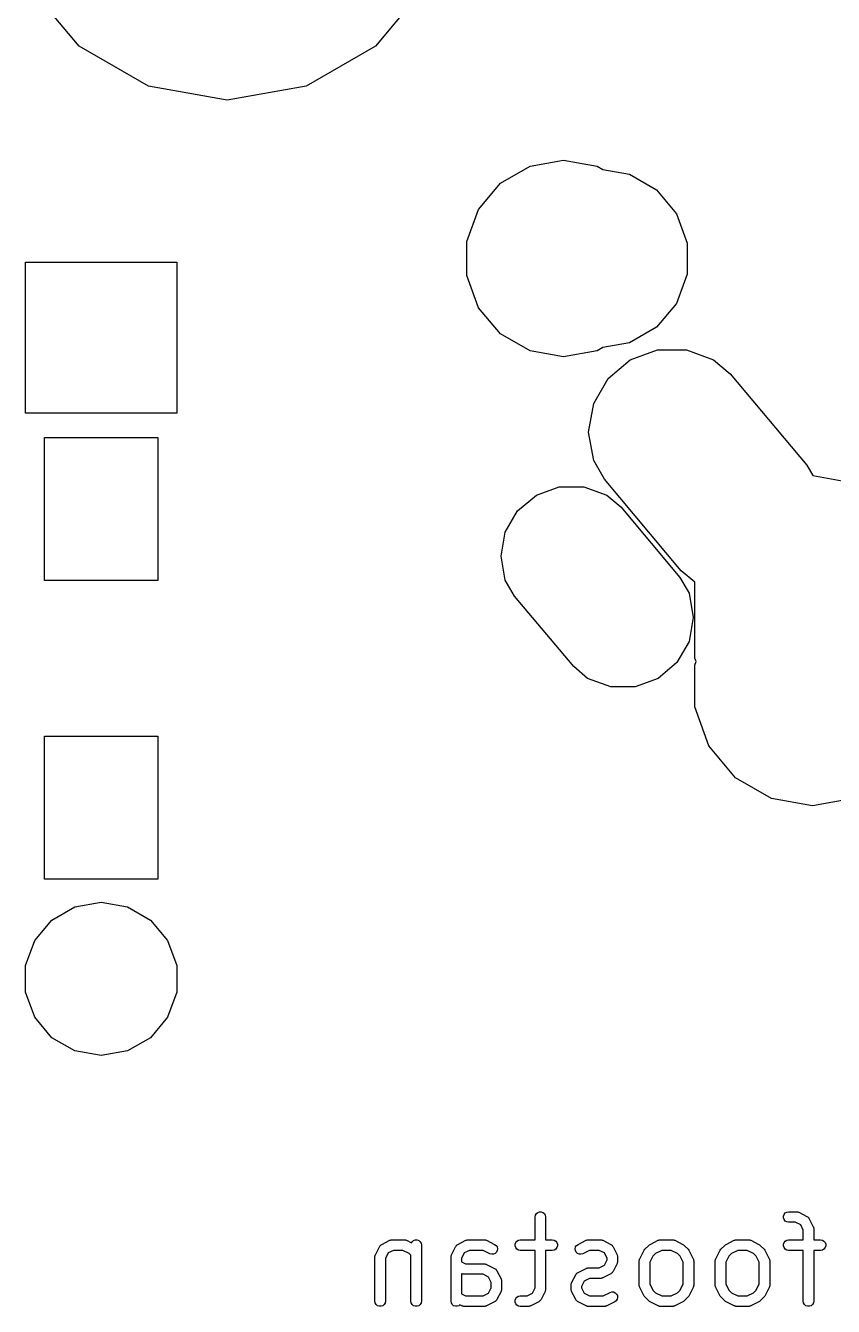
# Model space of a CAD drawing. Extents: x 61 to 194, y -144 to -63.
# Drawn here: x 96.1 to 105.71, y -122.83 to -107.61 of the extents above; entities that cross this region are included whole.
import ezdxf

# ---------------------------------------------------------------- set-up
doc = ezdxf.new("R2010")
doc.units = 0
doc.header["$MEASUREMENT"] = 0
doc.layers.add('BLACK', color=7, linetype='CONTINUOUS')

msp = doc.modelspace()

# ---------------------------------------------------------------- linework, layer by layer
at = {"layer": 'BLACK', "linetype": 'CONTINUOUS'}
for p, q in [((96.7377, -107.85), (96.1257, -107.121)), ((100.874, -107.121), (100.262, -107.85)), ((97.5623, -108.326), (96.7377, -107.85)), ((100.262, -107.85), (99.4377, -108.326)), ((98.5, -108.492), (97.5623, -108.326)), ((99.4377, -108.326), (98.5, -108.492)), ((101.749, -109.48), (102.101, -109.278)), ((102.101, -109.278), (102.5, -109.207)), ((102.5, -109.207), (102.899, -109.278)), ((102.899, -109.278), (102.968, -109.317)), ((102.968, -109.317), (103.285, -109.373)), ((103.285, -109.373), (103.605, -109.558)), ((101.489, -109.791), (101.749, -109.48)), ((103.605, -109.558), (103.843, -109.842)), ((101.35, -110.172), (101.489, -109.791)), ((103.843, -109.842), (103.97, -110.19)), ((101.35, -110.578), (101.35, -110.172)), ((103.97, -110.19), (103.97, -110.56)), ((96.1015, -112.213), (96.1015, -110.416)), ((96.1015, -110.416), (97.8985, -110.416)), ((97.8985, -110.416), (97.8985, -112.213)), ((101.489, -110.959), (101.35, -110.578)), ((103.97, -110.56), (103.843, -110.908)), ((103.843, -110.908), (103.605, -111.192)), ((101.749, -111.27), (101.489, -110.959)), ((103.605, -111.192), (103.285, -111.377)), ((102.101, -111.472), (101.749, -111.27)), ((103.285, -111.377), (102.968, -111.433)), ((102.5, -111.543), (102.101, -111.472)), ((102.899, -111.472), (102.5, -111.543)), ((102.968, -111.433), (102.899, -111.472)), ((103.293, -111.579), (103.616, -111.461)), ((103.616, -111.461), (103.96, -111.461)), ((103.96, -111.461), (104.283, -111.579)), ((103.03, -111.8), (103.293, -111.579)), ((104.283, -111.579), (104.48, -111.744)), ((102.858, -112.098), (103.03, -111.8)), ((104.48, -111.744), (105.393, -112.832)), ((102.798, -112.436), (102.858, -112.098)), ((97.8985, -112.213), (96.1015, -112.213)), ((102.858, -112.775), (102.798, -112.436)), ((96.325, -114.2), (96.325, -112.5)), ((96.325, -112.5), (97.675, -112.5)), ((97.675, -112.5), (97.675, -114.2)), ((102.987, -112.998), (102.858, -112.775)), ((105.393, -112.832), (105.464, -112.954)), ((102.176, -113.186), (102.449, -113.086)), ((102.449, -113.086), (102.74, -113.086)), ((102.74, -113.086), (103.014, -113.186)), ((103.9, -114.086), (102.987, -112.998)), ((105.464, -112.954), (105.946, -113.039)), ((101.953, -113.373), (102.176, -113.186)), ((103.014, -113.186), (103.18, -113.326)), ((101.807, -113.625), (101.953, -113.373)), ((103.18, -113.326), (103.884, -114.164)), ((101.757, -113.911), (101.807, -113.625)), ((101.807, -114.198), (101.757, -113.911)), ((104.06, -114.22), (103.9, -114.086)), ((97.675, -114.2), (96.325, -114.2)), ((101.916, -114.386), (101.807, -114.198)), ((103.884, -114.164), (103.993, -114.352)), ((104.06, -114.622), (104.06, -114.22)), ((102.62, -115.224), (101.916, -114.386)), ((103.993, -114.352), (104.043, -114.639)), ((104.043, -114.639), (103.993, -114.925)), ((104.061, -114.625), (104.06, -114.622)), ((104.06, -114.628), (104.061, -114.625)), ((104.06, -115.122), (104.06, -114.628)), ((103.993, -114.925), (103.847, -115.177)), ((103.847, -115.177), (103.624, -115.364)), ((104.076, -115.165), (104.06, -115.122)), ((104.06, -115.208), (104.076, -115.165)), ((104.06, -115.702), (104.06, -115.208)), ((102.786, -115.364), (102.62, -115.224)), ((103.06, -115.464), (102.786, -115.364)), ((103.624, -115.364), (103.351, -115.464)), ((103.351, -115.464), (103.06, -115.464)), ((104.229, -116.166), (104.06, -115.702)), ((96.325, -117.75), (96.325, -116.05)), ((96.325, -116.05), (97.675, -116.05)), ((97.675, -116.05), (97.675, -117.75)), ((104.546, -116.544), (104.229, -116.166)), ((104.974, -116.791), (104.546, -116.544)), ((105.46, -116.877), (104.974, -116.791)), ((105.946, -116.791), (105.46, -116.877)), ((97.675, -117.75), (96.325, -117.75)), ((96.4135, -118.236), (96.688, -118.078)), ((96.688, -118.078), (97, -118.023)), ((97, -118.023), (97.312, -118.078)), ((97.312, -118.078), (97.5865, -118.236)), ((96.2099, -118.479), (96.4135, -118.236)), ((97.5865, -118.236), (97.7901, -118.479)), ((96.1015, -118.777), (96.2099, -118.479)), ((97.7901, -118.479), (97.8985, -118.777)), ((96.1015, -119.093), (96.1015, -118.777)), ((97.8985, -118.777), (97.8985, -119.093)), ((96.2099, -119.391), (96.1015, -119.093)), ((97.8985, -119.093), (97.7901, -119.391)), ((96.4135, -119.634), (96.2099, -119.391)), ((97.7901, -119.391), (97.5865, -119.634)), ((96.688, -119.792), (96.4135, -119.634)), ((97.5865, -119.634), (97.312, -119.792)), ((97, -119.847), (96.688, -119.792)), ((97.312, -119.792), (97, -119.847)), ((102.161, -121.765), (102.165, -121.744)), ((102.165, -121.744), (102.176, -121.725)), ((102.176, -121.725), (102.192, -121.711)), ((102.192, -121.711), (102.213, -121.703)), ((102.213, -121.703), (102.234, -121.703)), ((102.234, -121.703), (102.255, -121.711)), ((102.255, -121.711), (102.271, -121.725)), ((102.271, -121.725), (102.282, -121.744)), ((102.282, -121.744), (102.286, -121.765)), ((105.114, -121.754), (105.122, -121.734)), ((105.114, -121.776), (105.114, -121.754)), ((105.122, -121.734), (105.136, -121.717)), ((105.136, -121.717), (105.155, -121.706)), ((105.155, -121.706), (105.176, -121.702)), ((105.176, -121.702), (105.271, -121.702)), ((105.271, -121.702), (105.275, -121.703)), ((105.275, -121.703), (105.278, -121.703)), ((105.278, -121.703), (105.285, -121.705)), ((105.285, -121.705), (105.293, -121.706)), ((105.293, -121.706), (105.296, -121.708)), ((105.296, -121.708), (105.299, -121.709)), ((105.299, -121.709), (105.394, -121.757)), ((105.394, -121.757), (105.402, -121.762)), ((105.402, -121.762), (105.409, -121.767)), ((102.161, -122.036), (102.161, -121.765)), ((102.286, -121.765), (102.286, -122.036)), ((105.122, -121.796), (105.114, -121.776)), ((105.136, -121.813), (105.122, -121.796)), ((105.155, -121.824), (105.136, -121.813)), ((105.176, -121.827), (105.155, -121.824)), ((105.256, -121.827), (105.176, -121.827)), ((105.32, -121.859), (105.256, -121.827)), ((105.351, -121.922), (105.32, -121.859)), ((105.409, -121.767), (105.41, -121.769)), ((105.41, -121.769), (105.412, -121.77)), ((105.412, -121.77), (105.417, -121.777)), ((105.417, -121.777), (105.422, -121.785)), ((105.422, -121.785), (105.47, -121.88)), ((105.47, -121.88), (105.471, -121.883)), ((105.471, -121.883), (105.473, -121.886)), ((105.473, -121.886), (105.474, -121.894)), ((105.474, -121.894), (105.476, -121.901)), ((105.476, -121.901), (105.476, -121.904)), ((105.476, -121.904), (105.476, -121.908)), ((105.476, -121.908), (105.476, -122.036)), ((100.338, -122.09), (100.434, -122.042)), ((100.434, -122.042), (100.437, -122.041)), ((100.437, -122.041), (100.44, -122.039)), ((100.44, -122.039), (100.447, -122.038)), ((100.447, -122.038), (100.454, -122.036)), ((100.454, -122.036), (100.458, -122.036)), ((100.458, -122.036), (100.462, -122.036)), ((100.462, -122.036), (100.604, -122.036)), ((100.604, -122.036), (100.608, -122.036)), ((100.608, -122.036), (100.612, -122.036)), ((100.612, -122.036), (100.619, -122.038)), ((100.619, -122.038), (100.626, -122.039)), ((100.626, -122.039), (100.629, -122.041)), ((100.629, -122.041), (100.632, -122.042)), ((100.632, -122.042), (100.691, -122.072)), ((100.691, -122.072), (100.699, -122.058)), ((100.699, -122.058), (100.716, -122.044)), ((100.716, -122.044), (100.736, -122.037)), ((100.736, -122.037), (100.758, -122.037)), ((100.758, -122.037), (100.779, -122.044)), ((100.779, -122.044), (100.795, -122.058)), ((100.795, -122.058), (100.806, -122.077)), ((101.243, -122.09), (101.338, -122.042)), ((101.338, -122.042), (101.342, -122.041)), ((101.342, -122.041), (101.345, -122.039)), ((101.345, -122.039), (101.352, -122.038)), ((101.352, -122.038), (101.359, -122.036)), ((101.359, -122.036), (101.363, -122.036)), ((101.363, -122.036), (101.366, -122.036)), ((101.366, -122.036), (101.557, -122.036)), ((101.557, -122.036), (101.56, -122.036)), ((101.56, -122.036), (101.564, -122.036)), ((101.564, -122.036), (101.571, -122.038)), ((101.571, -122.038), (101.578, -122.039)), ((101.578, -122.039), (101.581, -122.041)), ((101.581, -122.041), (101.585, -122.042)), ((101.585, -122.042), (101.68, -122.09)), ((101.924, -122.087), (101.931, -122.067)), ((101.931, -122.067), (101.945, -122.05)), ((101.945, -122.05), (101.964, -122.039)), ((101.964, -122.039), (101.985, -122.036)), ((101.985, -122.036), (102.161, -122.036)), ((102.286, -122.036), (102.366, -122.036)), ((102.366, -122.036), (102.388, -122.039)), ((102.388, -122.039), (102.407, -122.05)), ((102.407, -122.05), (102.42, -122.067)), ((102.42, -122.067), (102.428, -122.087)), ((102.672, -122.09), (102.767, -122.042)), ((102.767, -122.042), (102.77, -122.041)), ((102.77, -122.041), (102.774, -122.039)), ((102.774, -122.039), (102.781, -122.038)), ((102.781, -122.038), (102.788, -122.036)), ((102.788, -122.036), (102.791, -122.036)), ((102.791, -122.036), (102.795, -122.036)), ((102.795, -122.036), (102.938, -122.036)), ((102.938, -122.036), (102.941, -122.036)), ((102.941, -122.036), (102.945, -122.036)), ((102.945, -122.036), (102.952, -122.038)), ((102.952, -122.038), (102.959, -122.039)), ((102.959, -122.039), (102.962, -122.041)), ((102.962, -122.041), (102.966, -122.042)), ((102.966, -122.042), (103.061, -122.09)), ((103.529, -122.09), (103.624, -122.042)), ((103.624, -122.042), (103.628, -122.041)), ((103.628, -122.041), (103.631, -122.039)), ((103.631, -122.039), (103.638, -122.038)), ((103.638, -122.038), (103.645, -122.036)), ((103.645, -122.036), (103.649, -122.036)), ((103.649, -122.036), (103.652, -122.036)), ((103.652, -122.036), (103.795, -122.036)), ((103.795, -122.036), (103.798, -122.036)), ((103.798, -122.036), (103.802, -122.036)), ((103.802, -122.036), (103.809, -122.038)), ((103.809, -122.038), (103.816, -122.039)), ((103.816, -122.039), (103.819, -122.041)), ((103.819, -122.041), (103.823, -122.042)), ((103.823, -122.042), (103.918, -122.09)), ((104.434, -122.09), (104.529, -122.042)), ((104.529, -122.042), (104.532, -122.041)), ((104.532, -122.041), (104.535, -122.039)), ((104.535, -122.039), (104.543, -122.038)), ((104.543, -122.038), (104.55, -122.036)), ((104.55, -122.036), (104.553, -122.036)), ((104.553, -122.036), (104.557, -122.036)), ((104.557, -122.036), (104.7, -122.036)), ((104.7, -122.036), (104.703, -122.036)), ((104.703, -122.036), (104.707, -122.036)), ((104.707, -122.036), (104.714, -122.038)), ((104.714, -122.038), (104.721, -122.039)), ((104.721, -122.039), (104.724, -122.041)), ((104.724, -122.041), (104.728, -122.042)), ((104.728, -122.042), (104.823, -122.09)), ((105.114, -122.087), (105.122, -122.067)), ((105.122, -122.067), (105.136, -122.05)), ((105.136, -122.05), (105.155, -122.039)), ((105.155, -122.039), (105.176, -122.036)), ((105.176, -122.036), (105.351, -122.036)), ((105.351, -122.036), (105.351, -121.922)), ((105.476, -122.036), (105.557, -122.036)), ((105.557, -122.036), (105.578, -122.039)), ((105.578, -122.039), (105.597, -122.05)), ((105.597, -122.05), (105.611, -122.067)), ((105.611, -122.067), (105.618, -122.087)), ((100.259, -122.227), (100.26, -122.22)), ((100.26, -122.22), (100.262, -122.217)), ((100.262, -122.217), (100.263, -122.213)), ((100.263, -122.213), (100.31, -122.118)), ((100.31, -122.118), (100.316, -122.111)), ((100.316, -122.111), (100.321, -122.103)), ((100.321, -122.103), (100.322, -122.102)), ((100.322, -122.102), (100.323, -122.1)), ((100.323, -122.1), (100.331, -122.095)), ((100.331, -122.095), (100.338, -122.09)), ((100.413, -122.192), (100.381, -122.256)), ((100.476, -122.161), (100.413, -122.192)), ((100.59, -122.161), (100.476, -122.161)), ((100.663, -122.197), (100.59, -122.161)), ((100.685, -122.219), (100.663, -122.197)), ((100.685, -122.765), (100.685, -122.219)), ((100.806, -122.077), (100.81, -122.098)), ((100.81, -122.098), (100.81, -122.765)), ((101.164, -122.227), (101.165, -122.22)), ((101.165, -122.22), (101.167, -122.217)), ((101.167, -122.217), (101.168, -122.213)), ((101.168, -122.213), (101.215, -122.118)), ((101.215, -122.118), (101.221, -122.111)), ((101.221, -122.111), (101.226, -122.103)), ((101.226, -122.103), (101.227, -122.102)), ((101.227, -122.102), (101.228, -122.1)), ((101.228, -122.1), (101.236, -122.095)), ((101.236, -122.095), (101.243, -122.09)), ((101.318, -122.192), (101.286, -122.256)), ((101.381, -122.161), (101.318, -122.192)), ((101.542, -122.161), (101.381, -122.161)), ((101.624, -122.202), (101.542, -122.161)), ((101.645, -122.208), (101.624, -122.202)), ((101.667, -122.207), (101.645, -122.208)), ((101.687, -122.198), (101.667, -122.207)), ((101.68, -122.09), (101.697, -122.103)), ((101.702, -122.183), (101.687, -122.198)), ((101.697, -122.103), (101.709, -122.121)), ((101.712, -122.164), (101.702, -122.183)), ((101.709, -122.121), (101.714, -122.142)), ((101.714, -122.142), (101.712, -122.164)), ((101.924, -122.109), (101.924, -122.087)), ((101.931, -122.129), (101.924, -122.109)), ((101.945, -122.146), (101.931, -122.129)), ((101.964, -122.157), (101.945, -122.146)), ((101.985, -122.161), (101.964, -122.157)), ((102.161, -122.161), (101.985, -122.161)), ((102.161, -122.607), (102.161, -122.161)), ((102.366, -122.161), (102.286, -122.161)), ((102.286, -122.161), (102.286, -122.622)), ((102.388, -122.157), (102.366, -122.161)), ((102.407, -122.146), (102.388, -122.157)), ((102.42, -122.129), (102.407, -122.146)), ((102.428, -122.109), (102.42, -122.129)), ((102.428, -122.087), (102.428, -122.109)), ((102.637, -122.142), (102.642, -122.121)), ((102.64, -122.164), (102.637, -122.142)), ((102.65, -122.183), (102.64, -122.164)), ((102.642, -122.121), (102.654, -122.103)), ((102.665, -122.198), (102.65, -122.183)), ((102.654, -122.103), (102.672, -122.09)), ((102.685, -122.207), (102.665, -122.198)), ((102.707, -122.208), (102.685, -122.207)), ((102.728, -122.202), (102.707, -122.208)), ((102.81, -122.161), (102.728, -122.202)), ((102.923, -122.161), (102.81, -122.161)), ((102.986, -122.192), (102.923, -122.161)), ((103.018, -122.256), (102.986, -122.192)), ((103.061, -122.09), (103.068, -122.095)), ((103.068, -122.095), (103.076, -122.1)), ((103.076, -122.1), (103.077, -122.102)), ((103.077, -122.102), (103.078, -122.103)), ((103.078, -122.103), (103.083, -122.111)), ((103.083, -122.111), (103.089, -122.118)), ((103.089, -122.118), (103.137, -122.213)), ((103.137, -122.213), (103.138, -122.217)), ((103.138, -122.217), (103.139, -122.22)), ((103.139, -122.22), (103.141, -122.227)), ((103.406, -122.261), (103.453, -122.166)), ((103.453, -122.166), (103.459, -122.157)), ((103.459, -122.157), (103.465, -122.149)), ((103.465, -122.149), (103.513, -122.102)), ((103.513, -122.102), (103.521, -122.096)), ((103.521, -122.096), (103.529, -122.09)), ((103.594, -122.197), (103.561, -122.23)), ((103.667, -122.161), (103.594, -122.197)), ((103.78, -122.161), (103.667, -122.161)), ((103.853, -122.197), (103.78, -122.161)), ((103.886, -122.23), (103.853, -122.197)), ((103.918, -122.09), (103.926, -122.096)), ((103.926, -122.096), (103.934, -122.102)), ((103.934, -122.102), (103.982, -122.149)), ((103.982, -122.149), (103.988, -122.157)), ((103.988, -122.157), (103.994, -122.166)), ((103.994, -122.166), (104.041, -122.261)), ((104.31, -122.261), (104.358, -122.166)), ((104.358, -122.166), (104.364, -122.157)), ((104.364, -122.157), (104.37, -122.149)), ((104.37, -122.149), (104.417, -122.102)), ((104.417, -122.102), (104.426, -122.096)), ((104.426, -122.096), (104.434, -122.09)), ((104.499, -122.197), (104.465, -122.23)), ((104.572, -122.161), (104.499, -122.197)), ((104.685, -122.161), (104.572, -122.161)), ((104.758, -122.197), (104.685, -122.161)), ((104.791, -122.23), (104.758, -122.197)), ((104.823, -122.09), (104.831, -122.096)), ((104.831, -122.096), (104.839, -122.102)), ((104.839, -122.102), (104.887, -122.149)), ((104.887, -122.149), (104.892, -122.157)), ((104.892, -122.157), (104.898, -122.166)), ((104.898, -122.166), (104.946, -122.261)), ((105.114, -122.109), (105.114, -122.087)), ((105.122, -122.129), (105.114, -122.109)), ((105.136, -122.146), (105.122, -122.129)), ((105.155, -122.157), (105.136, -122.146)), ((105.176, -122.161), (105.155, -122.157)), ((105.351, -122.161), (105.176, -122.161)), ((105.351, -122.765), (105.351, -122.161)), ((105.557, -122.161), (105.476, -122.161)), ((105.476, -122.161), (105.476, -122.765)), ((105.578, -122.157), (105.557, -122.161)), ((105.597, -122.146), (105.578, -122.157)), ((105.611, -122.129), (105.597, -122.146)), ((105.618, -122.109), (105.611, -122.129)), ((105.618, -122.087), (105.618, -122.109)), ((100.256, -122.241), (100.257, -122.238)), ((100.256, -122.765), (100.256, -122.241)), ((100.257, -122.234), (100.259, -122.227)), ((100.257, -122.238), (100.257, -122.234)), ((100.381, -122.256), (100.381, -122.765)), ((101.161, -122.234), (101.164, -122.227)), ((101.162, -122.238), (101.161, -122.234)), ((101.161, -122.241), (101.162, -122.238)), ((101.161, -122.765), (101.161, -122.241)), ((101.286, -122.256), (101.286, -122.298)), ((101.286, -122.298), (101.334, -122.321)), ((101.334, -122.321), (101.557, -122.321)), ((101.557, -122.321), (101.56, -122.322)), ((101.56, -122.322), (101.564, -122.322)), ((101.564, -122.322), (101.571, -122.324)), ((101.571, -122.324), (101.578, -122.325)), ((101.578, -122.325), (101.581, -122.327)), ((101.581, -122.327), (101.585, -122.328)), ((101.585, -122.328), (101.68, -122.376)), ((102.774, -122.373), (102.781, -122.372)), ((102.781, -122.372), (102.788, -122.369)), ((102.788, -122.369), (102.791, -122.37)), ((102.791, -122.37), (102.795, -122.369)), ((102.795, -122.369), (102.923, -122.369)), ((102.923, -122.369), (102.986, -122.337)), ((102.986, -122.337), (103.018, -122.274)), ((103.018, -122.274), (103.018, -122.256)), ((103.137, -122.317), (103.089, -122.412)), ((103.138, -122.313), (103.137, -122.317)), ((103.139, -122.31), (103.138, -122.313)), ((103.141, -122.303), (103.139, -122.31)), ((103.141, -122.227), (103.143, -122.234)), ((103.143, -122.296), (103.141, -122.303)), ((103.143, -122.234), (103.143, -122.238)), ((103.143, -122.238), (103.143, -122.241)), ((103.143, -122.241), (103.143, -122.289)), ((103.143, -122.289), (103.143, -122.292)), ((103.143, -122.292), (103.143, -122.296)), ((103.399, -122.289), (103.4, -122.285)), ((103.399, -122.574), (103.399, -122.289)), ((103.4, -122.282), (103.402, -122.275)), ((103.4, -122.285), (103.4, -122.282)), ((103.402, -122.275), (103.403, -122.267)), ((103.403, -122.267), (103.405, -122.264)), ((103.405, -122.264), (103.406, -122.261)), ((103.561, -122.23), (103.524, -122.303)), ((103.524, -122.303), (103.524, -122.56)), ((103.923, -122.303), (103.886, -122.23)), ((103.923, -122.56), (103.923, -122.303)), ((104.041, -122.261), (104.042, -122.264)), ((104.042, -122.264), (104.044, -122.267)), ((104.044, -122.267), (104.045, -122.275)), ((104.045, -122.275), (104.048, -122.282)), ((104.048, -122.282), (104.047, -122.285)), ((104.047, -122.285), (104.048, -122.289)), ((104.048, -122.289), (104.048, -122.574)), ((104.304, -122.282), (104.306, -122.275)), ((104.304, -122.285), (104.304, -122.282)), ((104.304, -122.289), (104.304, -122.285)), ((104.304, -122.574), (104.304, -122.289)), ((104.306, -122.275), (104.308, -122.267)), ((104.308, -122.267), (104.309, -122.264)), ((104.309, -122.264), (104.31, -122.261)), ((104.465, -122.23), (104.429, -122.303)), ((104.429, -122.303), (104.429, -122.56)), ((104.828, -122.303), (104.791, -122.23)), ((104.828, -122.56), (104.828, -122.303)), ((104.946, -122.261), (104.947, -122.264)), ((104.947, -122.264), (104.949, -122.267)), ((104.949, -122.267), (104.95, -122.275)), ((104.95, -122.275), (104.952, -122.282)), ((104.952, -122.282), (104.952, -122.285)), ((104.952, -122.285), (104.953, -122.289)), ((104.953, -122.289), (104.953, -122.574)), ((101.291, -122.44), (101.286, -122.437)), ((101.286, -122.437), (101.286, -122.679)), ((101.294, -122.441), (101.291, -122.44)), ((101.297, -122.443), (101.294, -122.441)), ((101.305, -122.444), (101.297, -122.443)), ((101.312, -122.446), (101.305, -122.444)), ((101.315, -122.446), (101.312, -122.446)), ((101.319, -122.446), (101.315, -122.446)), ((101.542, -122.446), (101.319, -122.446)), ((101.605, -122.478), (101.542, -122.446)), ((101.637, -122.542), (101.605, -122.478)), ((101.68, -122.376), (101.687, -122.381)), ((101.687, -122.381), (101.695, -122.386)), ((101.695, -122.386), (101.696, -122.388)), ((101.696, -122.388), (101.697, -122.389)), ((101.697, -122.389), (101.703, -122.396)), ((101.703, -122.396), (101.708, -122.404)), ((101.708, -122.404), (101.756, -122.499)), ((101.756, -122.499), (101.757, -122.502)), ((101.757, -122.502), (101.758, -122.505)), ((101.758, -122.505), (101.76, -122.513)), ((101.76, -122.513), (101.762, -122.52)), ((101.762, -122.52), (101.762, -122.523)), ((101.762, -122.523), (101.762, -122.527)), ((102.596, -122.546), (102.644, -122.451)), ((102.644, -122.451), (102.649, -122.444)), ((102.649, -122.444), (102.654, -122.436)), ((102.654, -122.436), (102.656, -122.435)), ((102.656, -122.435), (102.657, -122.434)), ((102.657, -122.434), (102.664, -122.429)), ((102.664, -122.429), (102.672, -122.423)), ((102.672, -122.423), (102.767, -122.376)), ((102.81, -122.494), (102.746, -122.526)), ((102.767, -122.376), (102.77, -122.375)), ((102.77, -122.375), (102.774, -122.373)), ((102.938, -122.494), (102.81, -122.494)), ((102.941, -122.493), (102.938, -122.494)), ((102.945, -122.494), (102.941, -122.493)), ((102.952, -122.492), (102.945, -122.494)), ((102.959, -122.49), (102.952, -122.492)), ((102.962, -122.488), (102.959, -122.49)), ((102.966, -122.487), (102.962, -122.488)), ((103.061, -122.44), (102.966, -122.487)), ((103.068, -122.434), (103.061, -122.44)), ((103.076, -122.429), (103.068, -122.434)), ((103.077, -122.428), (103.076, -122.429)), ((103.078, -122.427), (103.077, -122.428)), ((103.083, -122.419), (103.078, -122.427)), ((103.089, -122.412), (103.083, -122.419)), ((101.542, -122.702), (101.605, -122.671)), ((101.605, -122.671), (101.637, -122.607)), ((101.637, -122.607), (101.637, -122.542)), ((101.756, -122.65), (101.708, -122.745)), ((101.757, -122.647), (101.756, -122.65)), ((101.758, -122.643), (101.757, -122.647)), ((101.76, -122.636), (101.758, -122.643)), ((101.762, -122.629), (101.76, -122.636)), ((101.762, -122.527), (101.762, -122.622)), ((101.762, -122.622), (101.762, -122.626)), ((101.762, -122.626), (101.762, -122.629)), ((102.066, -122.702), (102.129, -122.671)), ((102.129, -122.671), (102.161, -122.607)), ((102.279, -122.65), (102.232, -122.745)), ((102.28, -122.647), (102.279, -122.65)), ((102.282, -122.643), (102.28, -122.647)), ((102.284, -122.636), (102.282, -122.643)), ((102.286, -122.629), (102.284, -122.636)), ((102.286, -122.622), (102.285, -122.626)), ((102.285, -122.626), (102.286, -122.629)), ((102.59, -122.567), (102.592, -122.56)), ((102.59, -122.571), (102.59, -122.567)), ((102.59, -122.574), (102.59, -122.571)), ((102.59, -122.622), (102.59, -122.574)), ((102.59, -122.626), (102.59, -122.622)), ((102.59, -122.629), (102.59, -122.626)), ((102.592, -122.636), (102.59, -122.629)), ((102.592, -122.56), (102.593, -122.553)), ((102.593, -122.643), (102.592, -122.636)), ((102.593, -122.553), (102.595, -122.55)), ((102.595, -122.647), (102.593, -122.643)), ((102.595, -122.55), (102.596, -122.546)), ((102.596, -122.65), (102.595, -122.647)), ((102.644, -122.745), (102.596, -122.65)), ((102.746, -122.526), (102.715, -122.589)), ((102.715, -122.589), (102.715, -122.607)), ((102.715, -122.607), (102.746, -122.671)), ((102.746, -122.671), (102.81, -122.702)), ((102.971, -122.702), (103.053, -122.661)), ((103.053, -122.661), (103.074, -122.655)), ((103.074, -122.655), (103.095, -122.656)), ((103.095, -122.656), (103.115, -122.665)), ((103.115, -122.665), (103.131, -122.68)), ((103.4, -122.578), (103.399, -122.574)), ((103.4, -122.582), (103.4, -122.578)), ((103.402, -122.589), (103.4, -122.582)), ((103.403, -122.596), (103.402, -122.589)), ((103.405, -122.599), (103.403, -122.596)), ((103.406, -122.602), (103.405, -122.599)), ((103.453, -122.698), (103.406, -122.602)), ((103.524, -122.56), (103.561, -122.633)), ((103.561, -122.633), (103.594, -122.666)), ((103.594, -122.666), (103.667, -122.702)), ((103.78, -122.702), (103.853, -122.666)), ((103.853, -122.666), (103.886, -122.633)), ((103.886, -122.633), (103.923, -122.56)), ((104.041, -122.602), (103.994, -122.698)), ((104.042, -122.599), (104.041, -122.602)), ((104.044, -122.596), (104.042, -122.599)), ((104.045, -122.589), (104.044, -122.596)), ((104.048, -122.582), (104.045, -122.589)), ((104.048, -122.574), (104.047, -122.578)), ((104.047, -122.578), (104.048, -122.582)), ((104.304, -122.578), (104.304, -122.574)), ((104.304, -122.582), (104.304, -122.578)), ((104.306, -122.589), (104.304, -122.582)), ((104.308, -122.596), (104.306, -122.589)), ((104.309, -122.599), (104.308, -122.596)), ((104.31, -122.602), (104.309, -122.599)), ((104.358, -122.698), (104.31, -122.602)), ((104.429, -122.56), (104.465, -122.633)), ((104.465, -122.633), (104.499, -122.666)), ((104.499, -122.666), (104.572, -122.702)), ((104.685, -122.702), (104.758, -122.666)), ((104.758, -122.666), (104.791, -122.633)), ((104.791, -122.633), (104.828, -122.56)), ((104.946, -122.602), (104.898, -122.698)), ((104.947, -122.599), (104.946, -122.602)), ((104.949, -122.596), (104.947, -122.599)), ((104.95, -122.589), (104.949, -122.596)), ((104.952, -122.582), (104.95, -122.589)), ((104.953, -122.574), (104.952, -122.578)), ((104.952, -122.578), (104.952, -122.582)), ((100.26, -122.786), (100.256, -122.765)), ((100.271, -122.805), (100.26, -122.786)), ((100.287, -122.819), (100.271, -122.805)), ((100.308, -122.826), (100.287, -122.819)), ((100.33, -122.826), (100.308, -122.826)), ((100.35, -122.819), (100.33, -122.826)), ((100.367, -122.805), (100.35, -122.819)), ((100.377, -122.786), (100.367, -122.805)), ((100.381, -122.765), (100.377, -122.786)), ((100.689, -122.786), (100.685, -122.765)), ((100.699, -122.805), (100.689, -122.786)), ((100.716, -122.819), (100.699, -122.805)), ((100.736, -122.826), (100.716, -122.819)), ((100.758, -122.826), (100.736, -122.826)), ((100.779, -122.819), (100.758, -122.826)), ((100.795, -122.805), (100.779, -122.819)), ((100.806, -122.786), (100.795, -122.805)), ((100.81, -122.765), (100.806, -122.786)), ((101.165, -122.786), (101.161, -122.765)), ((101.176, -122.805), (101.165, -122.786)), ((101.192, -122.819), (101.176, -122.805)), ((101.213, -122.826), (101.192, -122.819)), ((101.234, -122.826), (101.213, -122.826)), ((101.255, -122.819), (101.234, -122.826)), ((101.267, -122.809), (101.255, -122.819)), ((101.291, -122.821), (101.267, -122.809)), ((101.286, -122.679), (101.334, -122.702)), ((101.294, -122.822), (101.291, -122.821)), ((101.297, -122.824), (101.294, -122.822)), ((101.305, -122.825), (101.297, -122.824)), ((101.312, -122.827), (101.305, -122.825)), ((101.315, -122.827), (101.312, -122.827)), ((101.319, -122.827), (101.315, -122.827)), ((101.557, -122.827), (101.319, -122.827)), ((101.334, -122.702), (101.542, -122.702)), ((101.56, -122.827), (101.557, -122.827)), ((101.564, -122.827), (101.56, -122.827)), ((101.571, -122.825), (101.564, -122.827)), ((101.578, -122.824), (101.571, -122.825)), ((101.581, -122.822), (101.578, -122.824)), ((101.585, -122.821), (101.581, -122.822)), ((101.68, -122.773), (101.585, -122.821)), ((101.687, -122.768), (101.68, -122.773)), ((101.695, -122.763), (101.687, -122.768)), ((101.696, -122.761), (101.695, -122.763)), ((101.697, -122.76), (101.696, -122.761)), ((101.703, -122.753), (101.697, -122.76)), ((101.708, -122.745), (101.703, -122.753)), ((101.924, -122.754), (101.931, -122.734)), ((101.924, -122.776), (101.924, -122.754)), ((101.931, -122.796), (101.924, -122.776)), ((101.931, -122.734), (101.945, -122.717)), ((101.945, -122.813), (101.931, -122.796)), ((101.945, -122.717), (101.964, -122.706)), ((101.964, -122.824), (101.945, -122.813)), ((101.964, -122.706), (101.985, -122.702)), ((101.985, -122.827), (101.964, -122.824)), ((101.985, -122.702), (102.066, -122.702)), ((102.081, -122.827), (101.985, -122.827)), ((102.084, -122.827), (102.081, -122.827)), ((102.088, -122.827), (102.084, -122.827)), ((102.095, -122.825), (102.088, -122.827)), ((102.102, -122.824), (102.095, -122.825)), ((102.105, -122.822), (102.102, -122.824)), ((102.109, -122.821), (102.105, -122.822)), ((102.204, -122.773), (102.109, -122.821)), ((102.211, -122.768), (102.204, -122.773)), ((102.219, -122.763), (102.211, -122.768)), ((102.22, -122.761), (102.219, -122.763)), ((102.221, -122.76), (102.22, -122.761)), ((102.226, -122.753), (102.221, -122.76)), ((102.232, -122.745), (102.226, -122.753)), ((102.649, -122.753), (102.644, -122.745)), ((102.654, -122.76), (102.649, -122.753)), ((102.656, -122.761), (102.654, -122.76)), ((102.657, -122.763), (102.656, -122.761)), ((102.664, -122.768), (102.657, -122.763)), ((102.672, -122.773), (102.664, -122.768)), ((102.767, -122.821), (102.672, -122.773)), ((102.77, -122.822), (102.767, -122.821)), ((102.774, -122.824), (102.77, -122.822)), ((102.781, -122.825), (102.774, -122.824)), ((102.788, -122.827), (102.781, -122.825)), ((102.791, -122.827), (102.788, -122.827)), ((102.795, -122.827), (102.791, -122.827)), ((102.985, -122.827), (102.795, -122.827)), ((102.81, -122.702), (102.971, -122.702)), ((102.989, -122.827), (102.985, -122.827)), ((102.993, -122.827), (102.989, -122.827)), ((103, -122.825), (102.993, -122.827)), ((103.007, -122.824), (103, -122.825)), ((103.01, -122.822), (103.007, -122.824)), ((103.013, -122.821), (103.01, -122.822)), ((103.109, -122.773), (103.013, -122.821)), ((103.126, -122.76), (103.109, -122.773)), ((103.138, -122.742), (103.126, -122.76)), ((103.131, -122.68), (103.141, -122.699)), ((103.143, -122.721), (103.138, -122.742)), ((103.141, -122.699), (103.143, -122.721)), ((103.459, -122.706), (103.453, -122.698)), ((103.465, -122.714), (103.459, -122.706)), ((103.513, -122.761), (103.465, -122.714)), ((103.521, -122.767), (103.513, -122.761)), ((103.529, -122.773), (103.521, -122.767)), ((103.624, -122.821), (103.529, -122.773)), ((103.628, -122.822), (103.624, -122.821)), ((103.631, -122.824), (103.628, -122.822)), ((103.638, -122.825), (103.631, -122.824)), ((103.645, -122.827), (103.638, -122.825)), ((103.649, -122.827), (103.645, -122.827)), ((103.652, -122.827), (103.649, -122.827)), ((103.795, -122.827), (103.652, -122.827)), ((103.667, -122.702), (103.78, -122.702)), ((103.798, -122.827), (103.795, -122.827)), ((103.802, -122.827), (103.798, -122.827)), ((103.809, -122.825), (103.802, -122.827)), ((103.816, -122.824), (103.809, -122.825)), ((103.819, -122.822), (103.816, -122.824)), ((103.823, -122.821), (103.819, -122.822)), ((103.918, -122.773), (103.823, -122.821)), ((103.926, -122.767), (103.918, -122.773)), ((103.934, -122.761), (103.926, -122.767)), ((103.982, -122.714), (103.934, -122.761)), ((103.988, -122.706), (103.982, -122.714)), ((103.994, -122.698), (103.988, -122.706)), ((104.364, -122.706), (104.358, -122.698)), ((104.37, -122.714), (104.364, -122.706)), ((104.417, -122.761), (104.37, -122.714)), ((104.426, -122.767), (104.417, -122.761)), ((104.434, -122.773), (104.426, -122.767)), ((104.529, -122.821), (104.434, -122.773)), ((104.532, -122.822), (104.529, -122.821)), ((104.535, -122.824), (104.532, -122.822)), ((104.543, -122.825), (104.535, -122.824)), ((104.55, -122.827), (104.543, -122.825)), ((104.553, -122.827), (104.55, -122.827)), ((104.557, -122.827), (104.553, -122.827)), ((104.7, -122.827), (104.557, -122.827)), ((104.572, -122.702), (104.685, -122.702)), ((104.703, -122.827), (104.7, -122.827)), ((104.707, -122.827), (104.703, -122.827)), ((104.714, -122.825), (104.707, -122.827)), ((104.721, -122.824), (104.714, -122.825)), ((104.724, -122.822), (104.721, -122.824)), ((104.728, -122.821), (104.724, -122.822)), ((104.823, -122.773), (104.728, -122.821)), ((104.831, -122.767), (104.823, -122.773)), ((104.839, -122.761), (104.831, -122.767)), ((104.887, -122.714), (104.839, -122.761)), ((104.892, -122.706), (104.887, -122.714)), ((104.898, -122.698), (104.892, -122.706)), ((105.355, -122.786), (105.351, -122.765)), ((105.366, -122.805), (105.355, -122.786)), ((105.383, -122.819), (105.366, -122.805)), ((105.403, -122.826), (105.383, -122.819)), ((105.425, -122.826), (105.403, -122.826)), ((105.445, -122.819), (105.425, -122.826)), ((105.462, -122.805), (105.445, -122.819)), ((105.473, -122.786), (105.462, -122.805)), ((105.476, -122.765), (105.473, -122.786))]:
    msp.add_line(p, q, dxfattribs=at)

doc.saveas('drawing.dxf')
